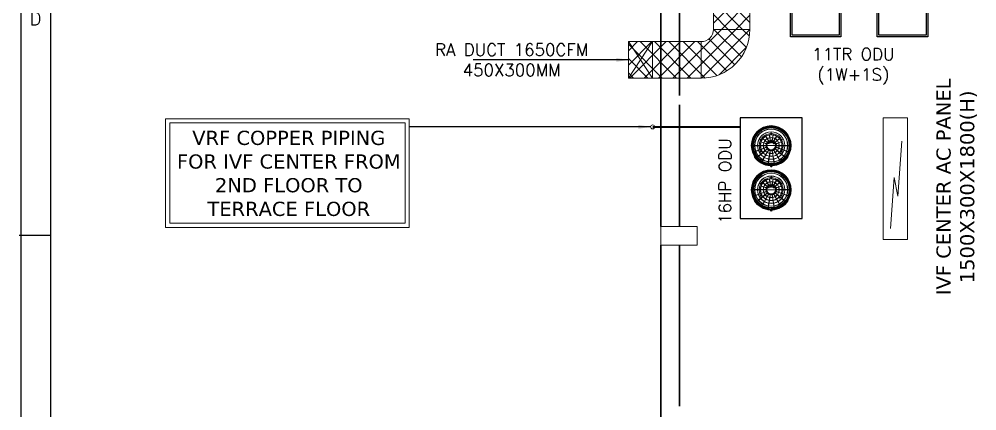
# Model space of a CAD drawing. Extents: x 2982526 to 3135339, y -1389320 to -1338265.
# Drawn here: x 3073394 to 3085212, y -1370167 to -1365339 of the extents above; entities that cross this region are included whole.
import ezdxf
from ezdxf.enums import TextEntityAlignment as Align

# ---------------------------------------------------------------- set-up
doc = ezdxf.new("R2010")
doc.units = 0
doc.header["$MEASUREMENT"] = 0
doc.linetypes.add('1', pattern=[0, 0, 0])
doc.layers.get('0').update_dxf_attribs({"color": 6, "linetype": '1'})
for name, color, linetype, lineweight in [('0-1 AC VRV ODU', 232, 'Continuous', 15), ('Column', 162, 'Continuous', 13), ('HTL-AC UNIT', 5, 'Continuous', 25), ('MEP_HVAC_RA_DUCT', 1, 'Continuous', 9), ('MEP_HVAC_VRF_COPPER_PIPE', 6, 'Continuous', 9), ('VRV ODU', 30, 'Continuous', 30), ('WALL', 7, '1', 35)]:
    doc.layers.add(name, color=color, linetype=linetype, lineweight=lineweight)
for name, color, linetype in [('MEP_HVAC_SUPPLY_AIR_DUCT', 3, 'Continuous'), ('MEP_HVAC_TEXT', 7, 'Continuous'), ('TITLE', 7, 'Continuous')]:
    doc.layers.add(name, color=color, linetype=linetype)
doc.styles.add('ROMANS', font='romans.shx')
doc.styles.add('VERDANA', font='verdana.ttf')
doc.dimstyles.new('MM', dxfattribs={"dimscale": 0, "dimtxt": 230, "dimasz": 60, "dimexe": 100, "dimexo": 0.0625, "dimgap": 25, "dimtad": 0, "dimdec": 0, "dimzin": 0, "dimdsep": 46, "dimtxsty": 'ROMANS', "dimblk": 'OBLIQUE', "dimcen": 0.09, "dimdle": 100, "dimclrd": 5, "dimclre": 5, "dimclrt": 6, "dimadec": 0, "dimazin": 0, "dimtfac": 1, "dimtdec": 0, "dimtofl": 0, "dimtmove": 1, "dimatfit": 3, "dimfxl": 1, "dimfrac": 2, "dimtolj": 1, "dimtzin": 0, "dimarcsym": 0})

# ---------------------------------------------------------------- blocks, each defined once
blk = doc.blocks.new('A$C1BA14061')
at = {"layer": 'TITLE', "color": 7}
blk.add_line((0, -140464), (0, 0), dxfattribs=at)
at = {"layer": 'TITLE'}
blk.add_line((1204, -139174), (1204, -1290), dxfattribs=at)
at = {"layer": 'TITLE', "color": 0}
blk.add_line((-86, -70232), (1204, -70232), dxfattribs=at)
at = {"layer": 'TITLE', "color": 0, "style": 'ROMANS', "width": 1}
blk.add_text('D', height=535, dxfattribs=at).set_placement((573, -61439), align=Align.MIDDLE)
blk = doc.blocks.new('F')
at = {"layer": '0-1 AC VRV ODU'}
for p, q in [((-4.37, 6.52), (-4.47, 6.89)), ((-3.92, 7.21), (-3.65, 6.94)), ((-3.19, 6.47), (-3.08, 6.45)), ((-2.9, 6.6), (-2.8, 6.57)), ((-2.61, 6.71), (-2.51, 6.68)), ((-2.56, 6.59), (-2.47, 6.33)), ((-2.39, 6.36), (-2.48, 6.62)), ((-2.31, 6.82), (-2.21, 6.78)), ((-2.01, 6.91), (-1.92, 6.87)), ((-1.71, 6.98), (-1.61, 6.94)), ((-1.4, 7.05), (-1.31, 7)), ((-1.09, 7.1), (-1, 7.04)), ((-0.78, 7.13), (-0.69, 7.07)), ((-0.47, 7.15), (-0.38, 7.09)), ((-0.16, 7.16), (-0.07, 7.1)), ((-0.16, 7.03), (-0.16, 6.75)), ((-0.07, 6.75), (-0.07, 7.03)), ((0.16, 7.16), (0.24, 7.09)), ((0.47, 7.14), (0.55, 7.07)), ((0.78, 7.11), (0.86, 7.03)), ((1.09, 7.06), (1.16, 6.98)), ((1.4, 7), (1.47, 6.92)), ((1.7, 6.93), (1.77, 6.85)), ((2.01, 6.84), (2.07, 6.76)), ((2.26, 6.62), (2.16, 6.35)), ((2.24, 6.33), (2.34, 6.59)), ((2.3, 6.74), (2.36, 6.66)), ((2.6, 6.63), (2.65, 6.54)), ((2.88, 6.51), (2.93, 6.41)), ((3.43, 6.94), (3.7, 7.21)), ((4.24, 6.89), (4.14, 6.52)), ((10.12, 6.59), (10.11, 6.41)), ((-8.27, 0.3), (-7.9, 0.39)), ((-6.5, 3.26), (-6.41, 3.3)), ((-6.35, 3.53), (-6.26, 3.57)), ((-6.24, 3.47), (-5.99, 3.33)), ((-6.19, 3.8), (-6.09, 3.84)), ((-5.95, 3.4), (-6.19, 3.54)), ((-6.02, 4.06), (-5.92, 4.1)), ((-5.84, 4.32), (-5.73, 4.35)), ((-5.64, 4.56), (-5.54, 4.59)), ((-5.44, 4.8), (-5.33, 4.82)), ((-5.28, 5.01), (-5.16, 5.03)), ((-5.09, 5.83), (-4.89, 5.6)), ((-5.03, 5.25), (-4.92, 5.26)), ((-4.82, 5.66), (-5.01, 5.89)), ((-4.76, 5.45), (-4.66, 5.46)), ((-4.52, 5.65), (-4.41, 5.65)), ((-4.27, 5.84), (-4.16, 5.83)), ((-4.01, 6.01), (-3.9, 6.01)), ((-3.74, 6.18), (-3.64, 6.16)), ((-3.47, 6.33), (-3.36, 6.31)), ((3.17, 6.37), (3.21, 6.28)), ((3.44, 6.22), (3.48, 6.12)), ((3.71, 6.06), (3.75, 5.96)), ((3.97, 5.89), (4, 5.79)), ((4.22, 5.7), (4.25, 5.6)), ((4.48, 5.54), (4.5, 5.43)), ((4.79, 5.89), (4.59, 5.66)), ((4.67, 5.6), (4.86, 5.83)), ((4.74, 5.31), (4.76, 5.2)), ((4.98, 5.08), (5, 4.97)), ((5.22, 4.83), (5.23, 4.72)), ((5.36, 4.63), (5.37, 4.53)), ((5.56, 4.39), (5.56, 4.28)), ((5.75, 4.14), (5.74, 4.03)), ((10.2, 6.02), (9.79, 5.78)), ((9.87, 5.66), (10.28, 5.9)), ((10.4, 6.14), (10.38, 5.96)), ((10.66, 5.67), (10.63, 5.5)), ((10.9, 5.2), (10.86, 5.02)), ((11.12, 4.71), (11.07, 4.54)), ((11.65, 2.13), (11.18, 2.05)), ((11.21, 1.9), (11.67, 1.99)), ((11.31, 4.22), (11.26, 4.05)), ((11.49, 3.72), (11.42, 3.55)), ((11.64, 3.21), (11.57, 3.04)), ((11.77, 2.69), (11.69, 2.53)), ((11.87, 2.17), (11.79, 2.01)), ((11.96, 1.64), (11.87, 1.49)), ((12.02, 1.12), (11.92, 0.97)), ((12.06, 0.59), (11.95, 0.44)), ((12.07, 0.05), (11.96, -0.09)), ((13.11, 0.68), (13.73, 0.51)), ((-7.9, -0.43), (-8.27, -0.33)), ((-6.46, -3.37), (-6.44, -3.27)), ((-6.31, -3.65), (-6.3, -3.54)), ((-5.99, -3.37), (-6.24, -3.51)), ((-6.19, -3.58), (-5.95, -3.44)), ((-6.15, -3.91), (-6.14, -3.81)), ((-5.97, -4.17), (-5.97, -4.07)), ((-5.78, -4.43), (-5.78, -4.32)), ((-5.59, -4.67), (-5.59, -4.56)), ((-5.38, -4.9), (-5.39, -4.8)), ((-5.15, -5.1), (-5.17, -4.99)), ((-4.89, -5.64), (-5.09, -5.87)), ((-5.01, -5.93), (-4.82, -5.7)), ((-4.9, -5.34), (-4.92, -5.23)), ((-4.65, -5.56), (-4.67, -5.45)), ((-4.45, -5.74), (-4.48, -5.64)), ((-4.2, -5.93), (-4.23, -5.83)), ((-3.93, -6.1), (-3.97, -6)), ((-3.67, -6.26), (-3.71, -6.16)), ((-3.39, -6.41), (-3.43, -6.31)), ((-2.47, -6.36), (-2.56, -6.63)), ((2.34, -6.63), (2.24, -6.36)), ((3.24, -6.37), (3.14, -6.35)), ((3.52, -6.22), (3.41, -6.2)), ((3.78, -6.05), (3.68, -6.04)), ((4.04, -5.88), (3.94, -5.87)), ((4.29, -5.69), (4.19, -5.69)), ((4.59, -5.7), (4.79, -5.93)), ((4.86, -5.87), (4.66, -5.64)), ((4.96, -5.98), (4.84, -5.99)), ((5.21, -5.76), (5.1, -5.77)), ((5.46, -5.52), (5.34, -5.54)), ((5.69, -5.27), (5.58, -5.29)), ((9.79, -5.82), (10.2, -6.06)), ((10.28, -5.93), (9.87, -5.7)), ((10.48, -6.05), (10.31, -6.12)), ((10.73, -5.58), (10.57, -5.66)), ((10.96, -5.1), (10.8, -5.18)), ((11.17, -4.61), (11.02, -4.7)), ((11.18, -2.08), (11.65, -2.17)), ((11.67, -2.02), (11.21, -1.94)), ((11.36, -4.12), (11.21, -4.21)), ((11.53, -3.61), (11.38, -3.71)), ((11.68, -3.1), (11.53, -3.21)), ((11.8, -2.58), (11.66, -2.7)), ((11.9, -2.06), (11.77, -2.18)), ((11.98, -1.54), (11.85, -1.66)), ((12.03, -1.01), (11.91, -1.14)), ((12.06, -0.48), (11.95, -0.61)), ((13.73, -0.55), (13.11, -0.72)), ((-4.47, -6.93), (-4.37, -6.56)), ((-4.28, -6.68), (-4.37, -6.63)), ((-3.65, -6.97), (-3.92, -7.24)), ((-3.8, -6.96), (-3.71, -7.01)), ((-3.11, -6.55), (-3.16, -6.45)), ((-2.82, -6.67), (-2.87, -6.58)), ((-2.53, -6.78), (-2.58, -6.69)), ((-2.48, -6.66), (-2.39, -6.39)), ((-2.23, -6.88), (-2.29, -6.79)), ((-1.93, -6.97), (-1.99, -6.88)), ((-1.62, -7.04), (-1.69, -6.96)), ((-1.32, -7.1), (-1.39, -7.02)), ((-1.01, -7.14), (-1.08, -7.07)), ((-0.69, -7.18), (-0.77, -7.11)), ((-0.38, -7.2), (-0.46, -7.13)), ((-0.16, -6.79), (-0.16, -7.07)), ((-0.07, -7.2), (-0.15, -7.14)), ((-0.07, -7.07), (-0.07, -6.79)), ((0.24, -7.19), (0.16, -7.13)), ((0.56, -7.17), (0.47, -7.11)), ((0.87, -7.13), (0.78, -7.08)), ((1.18, -7.08), (1.08, -7.04)), ((1.48, -7.02), (1.39, -6.98)), ((1.79, -6.94), (1.69, -6.9)), ((2.09, -6.85), (1.99, -6.82)), ((2.16, -6.39), (2.26, -6.66)), ((2.38, -6.75), (2.28, -6.72)), ((2.68, -6.64), (2.57, -6.61)), ((2.96, -6.51), (2.86, -6.49)), ((3.7, -7.24), (3.43, -6.97)), ((4.14, -6.56), (4.24, -6.93)), ((9.27, -7.79), (9.09, -7.83)), ((9.6, -7.38), (9.43, -7.42)), ((9.91, -6.95), (9.74, -7)), ((10.2, -6.5), (10.04, -6.56))]:
    blk.add_line(p, q, dxfattribs=at)
at = {"layer": '0-1 AC VRV ODU', "color": 8}
for p, q in [((-2.66, 6.84), (-1.13, 2.63)), ((-1.04, 2.66), (-2.57, 6.87)), ((-0.19, 12.4), (-0.19, 4.8)), ((-0.11, -9.81), (-0.11, 9.77)), ((-0.03, 4.8), (-0.03, 12.4)), ((4.06, 11.68), (1.46, 4.53)), ((1.61, 4.48), (4.21, 11.62)), ((7.81, 9.54), (2.97, 3.78)), ((3.09, 3.67), (7.93, 9.44)), ((-7.33, 1.21), (-2.96, 0.44)), ((-2.94, 0.53), (-7.31, 1.3)), ((-6.47, 3.6), (-2.59, 1.36)), ((-2.55, 1.44), (-6.43, 3.68)), ((-4.85, 5.56), (-1.97, 2.12)), ((-1.9, 2.19), (-4.78, 5.62)), ((-2.96, 0.44), (-2.7, 0.39)), ((-2.68, 0.48), (-2.94, 0.53)), ((-2.64, 0.38), (-2.36, 0.33)), ((-2.35, 0.42), (-2.62, 0.47)), ((-2.59, 1.36), (-2.4, 1.25)), ((-2.36, 1.33), (-2.55, 1.44)), ((-2.36, 0.33), (-2.15, 0.29)), ((-2.35, 1.22), (-2.11, 1.08)), ((-2.13, 0.38), (-2.35, 0.42)), ((-2.06, 1.16), (-2.3, 1.3)), ((-2.11, 1.08), (-1.92, 0.97)), ((-2.09, 0.28), (-1.99, 0.26)), ((-1.97, 0.36), (-2.07, 0.37)), ((-1.87, 1.05), (-2.06, 1.16)), ((-1.97, 2.12), (-1.83, 1.95)), ((-1.93, 0.25), (-1.9, 0.25)), ((-1.88, 0.34), (-1.91, 0.35)), ((-1.76, 2.02), (-1.9, 2.19)), ((-1.9, 0.25), (-1.88, 0.34)), ((-1.87, 0.94), (-1.78, 0.89)), ((-1.73, 0.97), (-1.82, 1.02)), ((-1.79, 1.91), (-1.61, 1.7)), ((-1.73, 0.86), (-1.7, 0.84)), ((-1.54, 1.76), (-1.72, 1.97)), ((-1.7, 0.84), (-1.65, 0.93)), ((-1.65, 0.93), (-1.68, 0.94)), ((-1.67, 4.03), (-1.51, 3.59)), ((-1.61, 1.7), (-1.47, 1.53)), ((-1.4, 1.59), (-1.54, 1.76)), ((-1.36, 3.64), (-1.52, 4.09)), ((-1.51, 3.59), (-1.38, 3.24)), ((-1.43, 1.48), (-1.37, 1.4)), ((-1.23, 3.29), (-1.36, 3.64)), ((-1.29, 1.46), (-1.36, 1.54)), ((-1.35, 3.14), (-1.29, 2.98)), ((-1.33, 1.36), (-1.31, 1.34)), ((-1.31, 1.34), (-1.24, 1.4)), ((-1.24, 1.4), (-1.26, 1.42)), ((-1.25, 2.88), (-1.24, 2.84)), ((-1.24, 2.84), (-1.09, 2.89)), ((-1.14, 3.03), (-1.2, 3.2)), ((-1.13, 2.63), (-1.05, 2.42)), ((-1.09, 2.89), (-1.1, 2.94)), ((-0.96, 2.46), (-1.04, 2.66)), ((-0.19, 4.8), (-0.19, 4.42)), ((-0.19, 4.32), (-0.19, 3.85)), ((-0.19, 3.85), (-0.19, 3.47)), ((-0.19, 3.37), (-0.19, 3.2)), ((-0.19, 3.1), (-0.19, 3.05)), ((-0.19, 3.05), (-0.03, 3.05)), ((-0.03, 4.42), (-0.03, 4.8)), ((-0.03, 3.85), (-0.03, 4.32)), ((-0.03, 3.47), (-0.03, 3.85)), ((-0.03, 3.2), (-0.03, 3.37)), ((-0.03, 3.05), (-0.03, 3.1)), ((0.88, 2.94), (0.86, 2.89)), ((0.86, 2.89), (1.01, 2.84)), ((0.97, 3.2), (0.91, 3.03)), ((1.14, 3.64), (1.01, 3.29)), ((1.01, 2.84), (1.03, 2.88)), ((1.06, 2.98), (1.12, 3.14)), ((1.3, 4.09), (1.14, 3.64)), ((1.16, 3.24), (1.28, 3.59)), ((1.28, 3.59), (1.45, 4.03)), ((1.46, 4.53), (1.33, 4.18)), ((1.48, 4.13), (1.61, 4.48)), ((1.83, 2.42), (1.8, 2.38)), ((1.8, 2.38), (1.92, 2.28)), ((2.01, 2.63), (1.89, 2.49)), ((1.92, 2.28), (1.95, 2.32)), ((2.02, 2.39), (2.13, 2.53)), ((2.37, 3.07), (2.07, 2.71)), ((2.19, 2.61), (2.5, 2.97)), ((2.62, 3.36), (2.37, 3.07)), ((2.5, 2.97), (2.74, 3.26)), ((2.55, 1.61), (2.5, 1.58)), ((2.5, 1.58), (2.58, 1.45)), ((2.58, 1.45), (2.63, 1.47)), ((2.79, 1.75), (2.63, 1.66)), ((2.97, 3.78), (2.68, 3.43)), ((2.71, 1.52), (2.87, 1.61)), ((2.8, 3.33), (3.09, 3.67)), ((3.28, 2.03), (2.87, 1.8)), ((2.94, 0.6), (2.9, 0.59)), ((2.9, 0.59), (2.92, 0.44)), ((2.92, 0.44), (2.97, 0.44)), ((2.95, 1.66), (3.36, 1.89)), ((3.22, 0.65), (3.04, 0.62)), ((3.07, 0.46), (3.24, 0.49)), ((3.61, 2.22), (3.28, 2.03)), ((3.78, 0.75), (3.31, 0.67)), ((3.34, 0.51), (3.81, 0.59)), ((3.36, 1.89), (3.69, 2.08)), ((4.08, 2.49), (3.69, 2.27)), ((3.77, 2.13), (4.16, 2.36)), ((4.15, 0.81), (3.78, 0.75)), ((3.81, 0.59), (4.18, 0.66)), ((10.6, 6.26), (4.08, 2.49)), ((4.16, 2.36), (10.68, 6.12)), ((4.69, 0.91), (4.24, 0.83)), ((4.27, 0.67), (4.71, 0.75)), ((12.1, 2.22), (4.69, 0.91)), ((4.71, 0.75), (12.13, 2.06)), ((-2.96, -0.47), (-7.33, -1.24)), ((-7.31, -1.34), (-2.94, -0.57)), ((-2.63, -1.42), (-6.47, -3.64)), ((-6.43, -3.72), (-2.58, -1.5)), ((-2, -2.2), (-4.85, -5.6)), ((-4.78, -5.66), (-1.93, -2.26)), ((-2.7, -0.43), (-2.96, -0.47)), ((-2.94, -0.57), (-2.68, -0.52)), ((-1.14, -2.71), (-2.66, -6.88)), ((-2.36, -0.37), (-2.64, -0.42)), ((-2.4, -1.29), (-2.63, -1.42)), ((-2.62, -0.51), (-2.35, -0.46)), ((-2.58, -1.5), (-2.35, -1.37)), ((-2.57, -6.91), (-1.05, -2.74)), ((-2.15, -0.33), (-2.36, -0.37)), ((-2.35, -0.46), (-2.13, -0.42)), ((-2.11, -1.12), (-2.35, -1.26)), ((-2.3, -1.34), (-2.06, -1.2)), ((-1.92, -1.01), (-2.11, -1.12)), ((-1.99, -0.3), (-2.09, -0.32)), ((-2.07, -0.41), (-1.97, -0.39)), ((-2.06, -1.2), (-1.87, -1.09)), ((-1.83, -1.99), (-2, -2.2)), ((-1.9, -0.29), (-1.93, -0.29)), ((-1.93, -2.26), (-1.76, -2.05)), ((-1.91, -0.38), (-1.88, -0.38)), ((-1.88, -0.38), (-1.9, -0.29)), ((-1.78, -0.93), (-1.87, -0.98)), ((-1.82, -1.06), (-1.73, -1.01)), ((-1.61, -1.73), (-1.79, -1.95)), ((-1.7, -0.88), (-1.73, -0.9)), ((-1.72, -2.01), (-1.54, -1.79)), ((-1.65, -0.96), (-1.7, -0.88)), ((-1.68, -0.98), (-1.65, -0.96)), ((-1.51, -3.62), (-1.67, -4.07)), ((-1.47, -1.57), (-1.61, -1.73)), ((-1.54, -1.79), (-1.4, -1.63)), ((-1.52, -4.12), (-1.36, -3.68)), ((-1.38, -3.27), (-1.51, -3.62)), ((-1.37, -1.44), (-1.43, -1.52)), ((-1.36, -1.58), (-1.29, -1.5)), ((-1.36, -3.68), (-1.23, -3.33)), ((-1.29, -3.01), (-1.35, -3.18)), ((-1.31, -1.37), (-1.33, -1.4)), ((-1.24, -1.43), (-1.31, -1.37)), ((-1.26, -1.46), (-1.24, -1.43)), ((-1.24, -2.87), (-1.25, -2.92)), ((-1.09, -2.93), (-1.24, -2.87)), ((-1.2, -3.23), (-1.14, -3.07)), ((-1.05, -2.46), (-1.14, -2.71)), ((-1.1, -2.97), (-1.09, -2.93)), ((-1.05, -2.74), (-0.96, -2.49)), ((-0.19, -3.09), (-0.19, -3.14)), ((-0.03, -3.09), (-0.19, -3.09)), ((-0.19, -3.23), (-0.19, -3.41)), ((-0.19, -3.51), (-0.19, -3.98)), ((-0.19, -3.98), (-0.19, -4.36)), ((-0.19, -4.46), (-0.19, -4.91)), ((-0.19, -4.91), (-0.19, -12.44)), ((-0.03, -3.14), (-0.03, -3.09)), ((-0.03, -3.41), (-0.03, -3.23)), ((-0.03, -3.98), (-0.03, -3.51)), ((-0.03, -4.36), (-0.03, -3.98)), ((-0.03, -4.91), (-0.03, -4.46)), ((-0.03, -12.44), (-0.03, -4.91)), ((1.01, -2.87), (0.86, -2.93)), ((0.86, -2.93), (0.88, -2.97)), ((0.91, -3.07), (0.97, -3.23)), ((1.03, -2.92), (1.01, -2.87)), ((1.01, -3.33), (1.17, -3.77)), ((1.12, -3.18), (1.06, -3.01)), ((1.32, -3.72), (1.16, -3.27)), ((1.17, -3.77), (1.3, -4.12)), ((1.45, -4.07), (1.32, -3.72)), ((1.33, -4.22), (1.48, -4.64)), ((1.63, -4.58), (1.48, -4.16)), ((1.48, -4.64), (4.06, -11.71)), ((4.21, -11.66), (1.63, -4.58)), ((1.92, -2.32), (1.8, -2.42)), ((1.8, -2.42), (1.83, -2.46)), ((1.89, -2.53), (2.01, -2.67)), ((1.95, -2.36), (1.92, -2.32)), ((2.13, -2.57), (2.02, -2.43)), ((2.07, -2.75), (2.38, -3.11)), ((2.5, -3), (2.19, -2.64)), ((2.38, -3.11), (2.62, -3.39)), ((2.58, -1.48), (2.5, -1.62)), ((2.5, -1.62), (2.55, -1.65)), ((2.74, -3.29), (2.5, -3)), ((2.63, -1.51), (2.58, -1.48)), ((2.63, -1.7), (2.79, -1.78)), ((2.68, -3.47), (2.97, -3.81)), ((2.87, -1.65), (2.71, -1.56)), ((3.09, -3.71), (2.8, -3.37)), ((2.87, -1.83), (3.28, -2.07)), ((2.92, -0.47), (2.9, -0.63)), ((2.9, -0.63), (2.94, -0.64)), ((2.97, -0.48), (2.92, -0.47)), ((3.36, -1.93), (2.95, -1.7)), ((2.97, -3.81), (7.81, -9.58)), ((3.04, -0.66), (3.22, -0.69)), ((3.24, -0.53), (3.07, -0.5)), ((7.93, -9.48), (3.09, -3.71)), ((3.28, -2.07), (3.61, -2.26)), ((3.31, -0.7), (3.78, -0.79)), ((3.8, -0.63), (3.34, -0.55)), ((3.69, -2.12), (3.36, -1.93)), ((3.69, -2.31), (4.08, -2.53)), ((4.16, -2.39), (3.77, -2.17)), ((3.78, -0.79), (4.15, -0.85)), ((4.18, -0.69), (3.8, -0.63)), ((4.08, -2.53), (10.6, -6.3)), ((10.68, -6.16), (4.16, -2.39)), ((4.25, -0.87), (4.69, -0.95)), ((4.71, -0.79), (4.27, -0.71)), ((4.69, -0.95), (12.1, -2.25)), ((12.13, -2.1), (4.71, -0.79))]:
    blk.add_line(p, q, dxfattribs=at)
at = {"layer": '0-1 AC VRV ODU'}
for points in [[(-3.81, 6.97), (-3.99, 7.14, 0.341062), (-4.27, 7.18, 0.335015), (-4.38, 6.92), (-4.31, 6.67, 0.228587), (-4.3, 6.66, 0.227505), (-4.28, 6.66, 0.288703)], [(4.09, 6.67), (4.15, 6.92, 0.341062), (4.04, 7.18, 0.335015), (3.76, 7.14), (3.58, 6.97, 0.228587), (3.58, 6.95, 0.227505), (3.59, 6.93, 0.288703)], [(-8.01, 0.27), (-8.25, 0.21, 0.341062), (-8.42, -0.02, 0.335015), (-8.25, -0.25), (-8.01, -0.31, 0.228587), (-7.99, -0.31, 0.227505), (-7.98, -0.29, 0.288703)], [(13.29, -0.51), (13.69, -0.4, 0.341062), (13.99, -0.02, 0.335015), (13.69, 0.37), (13.29, 0.48, 0.228587), (13.26, 0.47, 0.227505), (13.24, 0.44, 0.288703)], [(-4.31, -6.71), (-4.38, -6.95, 0.341062), (-4.27, -7.22, 0.335015), (-3.98, -7.18), (-3.81, -7, 0.228587), (-3.8, -6.99, 0.227505), (-3.81, -6.97, 0.288703)], [(3.58, -7), (3.76, -7.18, 0.341062), (4.04, -7.22, 0.335015), (4.15, -6.95), (4.09, -6.71, 0.228587), (4.08, -6.7, 0.227505), (4.06, -6.7, 0.288703)]]:
    blk.add_lwpolyline(points, format="xyb", dxfattribs=at)
for centre, radius in [((-0.11, -0.02), 13.29), ((-0.11, -0.02), 13.11), ((-0.11, -0.02), 12.89), ((-0.11, -0.02), 12.42), ((-0.11, -0.02), 12.04), ((-0.11, -0.02), 11.94), ((-4.24, 6.81), 0.042), ((-4.15, 6.97), 0.111), ((-4.15, 6.97), 0.0525), ((-3.96, 6.96), 0.042), ((3.74, 6.96), 0.042), ((3.93, 6.97), 0.111), ((3.93, 6.97), 0.0525), ((4.01, 6.81), 0.042), ((-8.19, -0.02), 0.111), ((-8.19, -0.02), 0.0525), ((-8.09, 0.14), 0.042), ((13.41, 0.25), 0.0713), ((13.59, -0.02), 0.189), ((13.59, -0.02), 0.0891), ((-8.09, -0.18), 0.042), ((13.41, -0.29), 0.0713), ((-4.24, -6.85), 0.042), ((-4.15, -7.01), 0.111), ((-4.15, -7.01), 0.0525), ((-3.96, -7), 0.042), ((3.74, -7), 0.042), ((3.93, -7.01), 0.111), ((3.93, -7.01), 0.0525), ((4.01, -6.85), 0.042)]:
    blk.add_circle(centre, radius, dxfattribs=at)
at = {"layer": '0-1 AC VRV ODU', "color": 8}
for radius in [11.09, 10.96, 9.16, 9.06, 7.26, 7.16, 5.36, 5.26, 3.49, 3.39, 3.22, 3.12, 3.01, 2.86]:
    blk.add_circle((-0.11, -0.02), radius, dxfattribs=at)
at = {"layer": '0-1 AC VRV ODU'}
for centre, radius, start, end in [((-0.11, -0.02), 7.98, 122.62174, 177.39367), ((-4.15, 6.98), 0.324, 119.72986, 195.02167), ((-4.35, 6.53), 0.0191, 192.00655, 251.97137), ((-4.35, 6.53), 0.0235, 251.97137, 299.87571), ((-0.11, -0.02), 7.77, 117.10917, 122.89083), ((-4.15, 6.97), 0.328, 45.511, 119.72986), ((-0.11, -0.02), 7.87, 118.01694, 121.98306), ((-3.82, 6.95), 0.0203, 301.0459, 46.02183), ((-0.11, -0.02), 7.98, 62.61686, 117.39648), ((-3.67, 6.92), 0.021, 351.04381, 44.97845), ((-3.67, 6.92), 0.0264, 308.95619, 351.04381), ((-2.52, 6.6), 0.0428, 18.87373, 201.12663), ((-0.18, 7.13), 0.0255, 354.18776, 60.27806), ((-0.11, 7.03), 0.0428, 358.87373, 181.12663), ((2.3, 6.6), 0.0428, 338.87373, 161.12663), ((3.44, 6.92), 0.0191, 132.00655, 191.97137), ((3.44, 6.92), 0.0235, 191.97137, 239.87571), ((-0.11, -0.02), 7.77, 57.10917, 62.89083), ((-0.11, -0.02), 7.87, 58.01694, 61.98306), ((3.93, 6.98), 0.324, 59.72986, 135.02167), ((4.07, 6.68), 0.0203, 241.0459, 346.02183), ((3.92, 6.97), 0.328, 345.511, 59.72986), ((4.12, 6.53), 0.0264, 248.95619, 291.04381), ((4.12, 6.53), 0.021, 291.04381, 344.97845), ((-0.11, -0.02), 13.54, 2.61197, 57.39366), ((-8.19, -0.02), 0.328, 105.511, 179.72986), ((-8, 0.25), 0.0203, 1.0459, 106.02183), ((-0.11, -0.02), 7.87, 178.01694, 181.98306), ((-7.9, 0.37), 0.021, 51.04381, 104.97845), ((-0.11, -0.02), 7.77, 177.10917, 182.89083), ((-7.9, 0.37), 0.0264, 8.95619, 51.04381), ((-6.22, 3.5), 0.0428, 58.87373, 241.12663), ((-5.05, 5.87), 0.0467, 38.87373, 221.12663), ((4.83, 5.87), 0.0467, 318.87373, 141.12663), ((10.24, 5.96), 0.0726, 298.87373, 121.12663), ((11.66, 2.06), 0.0726, 278.87373, 101.12663), ((13.1, 0.65), 0.0398, 131.97137, 179.87571), ((-0.11, -0.02), 13.19, 357.10917, 2.89083), ((13.1, 0.65), 0.0323, 72.00655, 131.97137), ((-0.11, -0.02), 13.36, 358.01694, 1.98306), ((13.59, -0.02), 0.549, 359.72986, 75.02167), ((-0.09, -0.28), 12.4, 188.42603, 1.20731), ((-0.1, -0.41), 11.9, 187.76628, 336.94903), ((-8.19, -0.02), 0.324, 179.72986, 255.02167), ((-0.11, -0.02), 7.98, 182.62173, 237.38803), ((-7.9, -0.41), 0.0191, 252.00655, 311.97137), ((-7.9, -0.41), 0.0235, 311.97137, 359.87571), ((-6.22, -3.54), 0.0428, 118.87373, 301.12663), ((-5.05, -5.9), 0.0467, 138.87373, 321.12663), ((4.83, -5.9), 0.0467, 218.87373, 41.12663), ((-0.11, -0.02), 13.54, 302.61197, 357.38803), ((10.24, -6), 0.0726, 238.87373, 61.12663), ((11.66, -2.1), 0.0726, 258.87373, 81.12663), ((13.1, -0.68), 0.0448, 188.95619, 231.04381), ((13.1, -0.69), 0.0356, 231.04381, 284.97845), ((13.28, -0.48), 0.0345, 181.0459, 286.02183), ((13.59, -0.02), 0.556, 285.511, 359.72986), ((-4.15, -7.01), 0.328, 165.511, 239.72986), ((-4.35, -6.57), 0.021, 111.04381, 164.97845), ((-4.34, -6.57), 0.0264, 68.95619, 111.04381), ((-0.11, -0.02), 7.77, 237.10917, 242.89083), ((-4.29, -6.72), 0.0203, 61.0459, 166.02183), ((-4.15, -7.02), 0.324, 239.72986, 315.02167), ((-0.11, -0.02), 7.87, 238.01694, 241.98306), ((-0.11, -0.02), 7.98, 242.61685, 297.38521), ((-3.67, -6.96), 0.0235, 11.97137, 59.87571), ((-3.66, -6.96), 0.0191, 312.00655, 11.97137), ((-2.52, -6.64), 0.0428, 158.87373, 341.12663), ((-0.11, -7.07), 0.0428, 178.87373, 1.12663), ((2.3, -6.64), 0.0428, 198.87373, 21.12663), ((3.45, -6.96), 0.0264, 128.95619, 171.04381), ((3.44, -6.96), 0.021, 171.04381, 224.97845), ((-0.11, -0.02), 7.77, 297.10917, 302.89083), ((3.6, -6.99), 0.0203, 121.0459, 226.02183), ((-0.11, -0.02), 7.87, 298.01694, 301.98306), ((3.93, -7.01), 0.328, 225.511, 299.72986), ((3.93, -7.01), 0.324, 299.72986, 15.02167), ((4.12, -6.57), 0.0235, 71.97137, 119.87571), ((4.12, -6.56), 0.0191, 12.00655, 71.97137)]:
    blk.add_arc(centre, radius, start, end, dxfattribs=at)
at = {"layer": '0-1 AC VRV ODU', "color": 8}
blk.add_arc((1.14, -3.23), 0.0495, 292.72091, 110, dxfattribs=at)
blk = doc.blocks.new('ODU 16HP')
at = {"layer": 'VRV ODU'}
blk.add_lwpolyline([(55515.52, 169187.06), (55565.12, 169187.06), (55565.12, 169156.46), (55515.52, 169156.46)], close=True, dxfattribs=at)
at = {"layer": 'VRV ODU', "xscale": 0.7396515999481473, "yscale": 0.7396515999481473, "zscale": 0.7396515999481473}
for p in [(55529.19, 169171.75), (55550.96, 169171.75)]:
    blk.add_blockref('F', p, dxfattribs=at)
blk = doc.blocks.new('R.A.')
at = {"layer": 'HTL-AC UNIT'}
h = blk.add_hatch(color=95, dxfattribs=at)
h.set_gradient(color1=(76, 153, 76), color2=(69, 140, 69), one_color=1, tint=0.41, name='INVCURVED')
h.paths.add_polyline_path([(-529484, 102363), (-529398, 102363), (-529398, 102274), (-529522, 102189), (-529360, 102189), (-529398, 102163), (-529398, 101986), (-529368, 101986), (-529368, 102148), (-529265, 102218), (-529427, 102218), (-529368, 102259), (-529368, 102363), (-529282, 102363), (-529383, 102539)])
at = {"layer": 'HTL-AC UNIT', "color": 244}
blk.add_lwpolyline([(-529484, 102363), (-529383, 102539), (-529282, 102363), (-529368, 102363), (-529368, 102259), (-529427, 102218), (-529265, 102218), (-529368, 102148), (-529368, 101986), (-529398, 101986), (-529398, 102163), (-529360, 102189), (-529522, 102189), (-529398, 102274), (-529398, 102363)], close=True, dxfattribs=at)
blk = doc.blocks.new('outdoor unit')
at = {"layer": 'HTL-AC UNIT', "color": 232, "lineweight": -2, "ltscale": 0.5}
for p, q in [((2101630, -276404), (2102264, -276404)), ((2101591, -276443), (2101591, -276462)), ((2102303, -276443), (2102303, -276462))]:
    blk.add_line(p, q, dxfattribs=at)
for points in [[(2101934, -276462), (2101934, -276421), (2101961, -276421), (2101961, -276462)], [(2101934, -276461), (2101646, -276461), (2101646, -276445), (2101934, -276445)], [(2101961, -276445), (2102248, -276445), (2102248, -276461), (2101961, -276461)]]:
    blk.add_lwpolyline(points, dxfattribs=at)
at = {"layer": 'HTL-AC UNIT', "color": 232, "ltscale": 0.05}
for points in [[(2101229, -276443), (2102666, -276443), (2102666, -277065), (2101229, -277065)], [(2101248, -276462), (2102646, -276462), (2102646, -277045), (2101248, -277045)]]:
    blk.add_lwpolyline(points, close=True, dxfattribs=at)
at = {"layer": 'HTL-AC UNIT', "color": 232, "lineweight": -2, "ltscale": 0.5}
for centre, start, end in [((2101630, -276443), 90, 180), ((2102264, -276443), 0, 90)]:
    blk.add_arc(centre, 39, start, end, dxfattribs=at)
at = {"layer": 'HTL-AC UNIT', "xscale": 0.4530721687985017, "yscale": 0.4530721687985017, "zscale": 0.4530721687985017}
for p in [(2341622, -322559), (2341796, -322559), (2341969, -322559)]:
    blk.add_blockref('R.A.', p, dxfattribs=at)
at = {"color": 7, "insert": (2102313, -276939), "char_height": 75, "width": 741.33, "attachment_point": 1, "rotation": 180}
blk.add_mtext('\\pxqc;{\\fArial|b0|i0|c0|p34;11TR\\PWXDXH\\P1437X622X919}', dxfattribs=at)
blk = doc.blocks.new('Trc flr')
at = {"layer": 'Column'}
blk.add_lwpolyline([(450, 7475), (450, 7245), (0, 7245), (0, 7475)], close=True, dxfattribs=at)
at = {"layer": 'WALL', "color": 8}
for p, q in [((0, 10695), (0, 7475)), ((230, 10695), (230, 9090)), ((230, 8975), (230, 8790)), ((230, 8790), (230, 7475)), ((0, 7245), (0, 3910)), ((230, 7245), (230, 5260))]:
    blk.add_line(p, q, dxfattribs=at)
blk = doc.blocks.new('_Oblique')
at = {"color": 0, "linetype": 'ByBlock', "lineweight": -2}
blk.add_line((-0.5, -0.5), (0.5, 0.5), dxfattribs=at)

msp = doc.modelspace()

# ---------------------------------------------------------------- hatches: boundary and pattern name
at = {"layer": 'MEP_HVAC_RA_DUCT', "lineweight": 0}
h = msp.add_hatch(dxfattribs=at)
h.set_pattern_fill('ANSI37', color=8, scale=1000, angle=90)
h.paths.add_polyline_path([(3081661.3, -1363083.1), (3080911.3, -1363083.1), (3080911.3, -1363333.1), (3081661.3, -1363333.1)])
edge = h.paths.add_edge_path()
edge.add_line((3081961.3, -1365465.8), (3082411.3, -1365465.8))
edge.add_line((3082411.3, -1365465.8), (3082411.3, -1362933.1))
edge.add_line((3082411.3, -1362933.1), (3081811.3, -1362933.1))
edge.add_arc((3081661.3, -1362933.1), 150, 270, 360, ccw=False)
edge.add_line((3081661.3, -1363083.1), (3081661.3, -1363333.1))
edge.add_arc((3081661.3, -1362933.1), 400, 270, 318.59038)
edge.add_line((3081961.3, -1363197.7), (3081961.3, -1365465.8))
h = msp.add_hatch(dxfattribs=at)
h.set_pattern_fill('ANSI37', color=8, scale=1000, angle=90)
h.paths.add_polyline_path([(3080911.3, -1365615.8), (3081811.3, -1365615.8), (3081811.3, -1366065.8), (3080911.3, -1366065.8)])
edge = h.paths.add_edge_path()
edge.add_line((3081811.3, -1366065.8), (3081811.3, -1365615.8))
edge.add_arc((3081811.3, -1365465.8), 150, 270, 360)
edge.add_line((3081961.3, -1365465.8), (3082411.3, -1365465.8))
edge.add_arc((3081811.3, -1365465.8), 600, 270, 360, ccw=False)

# ---------------------------------------------------------------- linework, layer by layer
at = {"layer": 'MEP_HVAC_RA_DUCT', "lineweight": 0, "elevation": 7192.4}
for points in [[(3082411.3, -1359508.1), (3082411.3, -1365465.8)], [(3081961.3, -1363197.7), (3081961.3, -1365465.8)]]:
    msp.add_lwpolyline(points, dxfattribs=at)
at = {"layer": 'MEP_HVAC_RA_DUCT', "lineweight": 0}
for points in [[(3081961.3, -1365465.8), (3082411.3, -1365465.8), (3082411.3, -1362933.1), (3081811.3, -1362933.1, -0.4142136), (3081661.3, -1363083.1), (3081661.3, -1363333.1, 0.2152504), (3081961.3, -1363197.7)], [(3081811.3, -1366065.8), (3081811.3, -1365615.8, 0.4142136), (3081961.3, -1365465.8), (3082411.3, -1365465.8, -0.4142136), (3081811.3, -1366065.8)]]:
    msp.add_lwpolyline(points, format="xyb", close=True, dxfattribs=at)
for points in [[(3081811.3, -1365615.8, 0.4142136), (3081961.3, -1365465.8)], [(3081811.3, -1366065.8, 0.4142136), (3082411.3, -1365465.8, 0.4142136)]]:
    msp.add_lwpolyline(points, format="xyb", dxfattribs=at)
for points in [[(3081961.3, -1365465.8), (3082411.3, -1365465.8)], [(3081211.3, -1365615.8), (3081811.3, -1365615.8)], [(3081811.3, -1365615.8), (3081811.3, -1366065.8)], [(3081211.3, -1366065.8), (3081811.3, -1366065.8)]]:
    msp.add_lwpolyline(points, dxfattribs=at)
at = {"layer": 'MEP_HVAC_RA_DUCT', "color": 1, "lineweight": 0}
msp.add_lwpolyline([(3081211.3, -1365615.8), (3081211.3, -1366065.8), (3080911.3, -1366065.8), (3080911.3, -1365615.8)], close=True, dxfattribs=at)
for points in [[(3080911.3, -1365615.8), (3081211.3, -1366065.8)], [(3080911.3, -1366065.8), (3081211.3, -1365615.8)]]:
    msp.add_lwpolyline(points, dxfattribs=at)
at = {"layer": 'MEP_HVAC_RA_DUCT', "lineweight": 0}
msp.add_lwpolyline([(3080911.3, -1365615.8), (3081811.3, -1365615.8), (3081811.3, -1366065.8), (3080911.3, -1366065.8)], close=True, dxfattribs=at)
at = {"layer": 'MEP_HVAC_SUPPLY_AIR_DUCT', "color": 1, "linetype": 'ByBlock', "lineweight": 0}
msp.add_lwpolyline([(3084056.2, -1366556.9), (3084056.2, -1368056.9), (3084356.2, -1368056.9), (3084356.2, -1366556.9)], close=True, dxfattribs=at)
msp.add_lwpolyline([(3084144.5, -1367921.3), (3084190.4, -1367290.2), (3084237.6, -1367521.4), (3084285.7, -1366843.1)], dxfattribs=at)
at = {"layer": 'MEP_HVAC_TEXT', "color": 0, "linetype": 'ByBlock', "lineweight": 0}
for points in [[(3075201.4, -1366566.3), (3078207, -1366566.3), (3078207, -1367905.2), (3075201.4, -1367905.2)], [(3075251.4, -1366616.3), (3078157, -1366616.3), (3078157, -1367855.2), (3075251.4, -1367855.2)]]:
    msp.add_lwpolyline(points, close=True, dxfattribs=at)
at = {"layer": 'MEP_HVAC_VRF_COPPER_PIPE', "lineweight": 0, "const_width": 25}
msp.add_lwpolyline([(3081211.3, -1366666.5), (3082291.3, -1366666.5)], dxfattribs=at)
at = {"layer": 'MEP_HVAC_VRF_COPPER_PIPE', "lineweight": 0}
msp.add_circle((3081211.3, -1366666.5), 25, dxfattribs=at)
at = {"layer": 'WALL', "color": 8, "lineweight": 0}
msp.add_line((3081541.3, -1367194.8), (3081541.3, -1366579.8), dxfattribs=at)

# ---------------------------------------------------------------- block references
at = {"layer": 'HTL-AC UNIT', "lineweight": 0, "rotation": 270}
for p in [(3359976.3, 737108.8), (3361048.3, 737108.8)]:
    msp.add_blockref('outdoor unit', p, dxfattribs=at)
at = {"layer": 'TITLE', "lineweight": 0, "xscale": 0.3035552556082519, "yscale": 0.3035553943041123, "zscale": 0.3035553665695551}
msp.add_blockref('A$C1BA14061', (3073419.6, -1346682), dxfattribs=at)
at = {"layer": 'VRV ODU', "lineweight": 0, "xscale": -24.99999999995306, "yscale": 24.99999999995306, "zscale": 24.99999999995306, "rotation": 90}
msp.add_blockref('ODU 16HP', (7311967.7, 21331), dxfattribs=at)
at = {"layer": 'WALL', "lineweight": 0}
msp.add_blockref('Trc flr', (3081311.3, -1375369.8), dxfattribs=at)

# ---------------------------------------------------------------- texts
at = {"layer": 'MEP_HVAC_TEXT', "color": 0, "linetype": 'ByBlock', "lineweight": 0, "attachment_point": 1, "style": 'VERDANA'}
for s, insert, char_height, width, rotation in [('\\pxqc;{\\Fromans|c0;\\C1;RA\\C0; DUCT 1650CFM\\P450X300MM}', (3078528.1, -1365640.1, 0), 150, 1887.018, 359.99312), ('\\pxqc;{\\Fromans|c0;\\C7;11TR ODU (1W+1S)}', (3082759.5, -1365695.8), 150, 1856.85, 359.99312), ('\\pxqc;{\\C1;IVF CENTER AC PANEL \\P1500X300X1800(H)}', (3084713.4, -1368941.6, 0), 175, 3071.154, 89.99312), ('\\pxqc;{\\C256;VRF \\C6;COPPER\\C256; PIPING FOR IVF CENTER FROM 2ND FLOOR TO TERRACE FLOOR}', (3075262.6, -1366714.2, 0), 175, 2916.839, 359.99312), ('\\pxqc;{\\Fromans|c0;\\C256;16HP ODU}', (3082029.5, -1368389.8, 0), 150, 2111.507, 89.99312)]:
    msp.add_mtext(s, dxfattribs=dict(at, insert=insert, char_height=char_height, width=width, rotation=rotation))

# ---------------------------------------------------------------- leaders
at = {"layer": 'MEP_HVAC_TEXT', "color": 0, "linetype": 'ByBlock', "lineweight": 0}
for points in [[(3080911.3, -1365840.8), (3078995.2, -1365840.8)], [(3081186.3, -1366666.5), (3078207, -1366666.5)]]:
    msp.add_leader(points, dimstyle='MM', override={"dimscale": 1, "dimasz": 150, "dimgap": 150, "dimclrd": 7}, dxfattribs=at)

doc.saveas('drawing.dxf')
